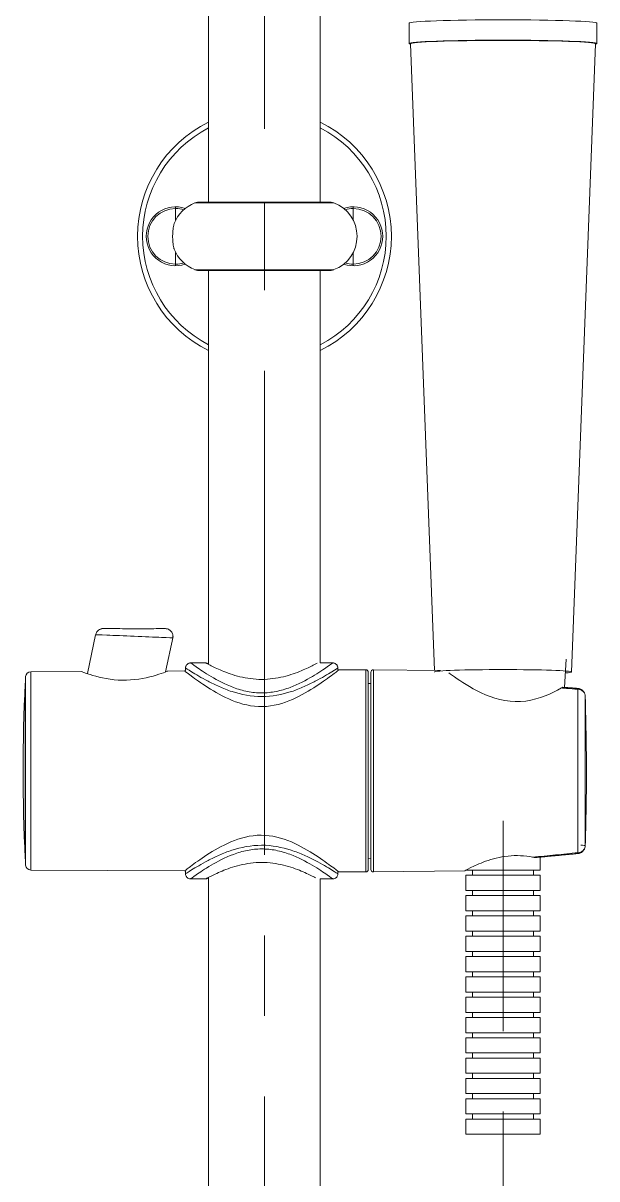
# Model space of a CAD drawing. Extents: x 0 to 3160, y 0 to 2315.
# Drawn here: x 1050.7 to 1163.8, y 884.1 to 1111.6 of the extents above; entities that cross this region are included whole.
import ezdxf

# ---------------------------------------------------------------- set-up
doc = ezdxf.new("R2010")
doc.units = 0
doc.header["$LTSCALE"] = 10
doc.header["$MEASUREMENT"] = 0
doc.linetypes.add('CENTER2', pattern=[28.575, 19.05, -3.175, 3.175, -3.175])
doc.layers.add('1', color=7, linetype='CONTINUOUS')
doc.layers.add('Cneter', color=1, linetype='CENTER2', lineweight=13)

msp = doc.modelspace()

# ---------------------------------------------------------------- linework, layer by layer
at = {"layer": '1', "color": 7, "linetype": 'Continuous', "lineweight": 18}
for p, q in [((1087.29, 1076.4), (1087.29, 1199.65)), ((1109.29, 1076.4), (1109.29, 1199.65)), ((1126.79, 1111.63), (1126.79, 1107.63)), ((1163.79, 1107.63), (1163.79, 1111.63)), ((1127.04, 1107.58), (1131.77, 984.19)), ((1127.04, 1107.58), (1127.04, 1107.58)), ((1158.79, 983.9), (1163.53, 1107.58)), ((1163.53, 1107.58), (1163.53, 1107.58)), ((1085.64, 1076.41), (1098.29, 1076.41)), ((1110.93, 1076.41), (1098.29, 1076.41)), ((1098.29, 1062.91), (1085.64, 1062.91)), ((1087.29, 985.39), (1087.29, 1062.9)), ((1098.29, 1062.91), (1110.93, 1062.91)), ((1109.29, 985.68), (1109.29, 1062.9)), ((1066.51, 992.44), (1066.51, 992.44)), ((1065.04, 991.25), (1063.41, 983.58)), ((1078.82, 983.93), (1080.3, 990.89)), ((1086.75, 985.69), (1083.6, 985.69)), ((1111.9, 985.69), (1109.29, 985.69)), ((1157.37, 980.88), (1157.75, 986.41)), ((1062.35, 984), (1052.24, 983.94)), ((1082.58, 984.12), (1079.26, 984.1)), ((1082.75, 984.75), (1082.75, 984.2)), ((1112.75, 984.32), (1112.75, 984.75)), ((1118.25, 984.34), (1112.84, 984.3)), ((1118.25, 944.54), (1118.25, 984.34)), ((1118.75, 945.04), (1118.75, 983.84)), ((1119.25, 983.84), (1119.25, 945.04)), ((1132.97, 984.18), (1119.75, 984.34)), ((1119.75, 984.34), (1119.75, 944.54)), ((1131.79, 983.91), (1131.79, 983.9)), ((1051.22, 982.44), (1051.22, 946.43)), ((1119.25, 981.64), (1118.75, 981.65)), ((1161.5, 979.09), (1161.5, 949.76)), ((1118.75, 947.22), (1119.25, 947.23)), ((1152.59, 944.91), (1152.59, 947.47)), ((1052.24, 944.93), (1082.58, 944.75)), ((1082.75, 944.67), (1082.75, 944.13)), ((1112.75, 944.13), (1112.75, 944.55)), ((1112.84, 944.57), (1118.25, 944.54)), ((1119.75, 944.54), (1137.77, 944.75)), ((1152.59, 944.91), (1137.99, 944.91)), ((1139.29, 944.91), (1139.29, 943.91)), ((1151.29, 943.91), (1151.29, 944.91)), ((1083.57, 943.19), (1086.75, 943.19)), ((1087.29, 717.82), (1087.29, 943.46)), ((1109.29, 943.19), (1111.92, 943.19)), ((1109.29, 718.49), (1109.29, 943.18)), ((1137.99, 943.91), (1137.99, 940.91)), ((1152.59, 943.91), (1137.99, 943.91)), ((1152.59, 940.91), (1152.59, 943.91)), ((1152.59, 940.91), (1137.99, 940.91)), ((1137.99, 939.91), (1137.99, 936.91)), ((1152.59, 939.91), (1137.99, 939.91)), ((1139.29, 940.91), (1139.29, 939.91)), ((1151.29, 939.91), (1151.29, 940.91)), ((1152.59, 936.91), (1152.59, 939.91)), ((1152.59, 936.91), (1137.99, 936.91)), ((1137.99, 935.91), (1137.99, 932.91)), ((1152.59, 935.91), (1137.99, 935.91)), ((1139.29, 936.91), (1139.29, 935.91)), ((1151.29, 935.91), (1151.29, 936.91)), ((1152.59, 932.91), (1152.59, 935.91)), ((1152.59, 932.91), (1137.99, 932.91)), ((1139.29, 932.91), (1139.29, 931.91)), ((1151.29, 931.91), (1151.29, 932.91)), ((1137.99, 931.91), (1137.99, 928.91)), ((1152.59, 931.91), (1137.99, 931.91)), ((1152.59, 928.91), (1152.59, 931.91)), ((1152.59, 928.91), (1137.99, 928.91)), ((1139.29, 928.91), (1139.29, 927.91)), ((1151.29, 927.91), (1151.29, 928.91)), ((1137.99, 927.91), (1137.99, 924.91)), ((1152.59, 927.91), (1137.99, 927.91)), ((1152.59, 924.91), (1152.59, 927.91)), ((1152.59, 924.91), (1137.99, 924.91)), ((1137.99, 923.91), (1137.99, 920.91)), ((1152.59, 923.91), (1137.99, 923.91)), ((1139.29, 924.91), (1139.29, 923.91)), ((1151.29, 923.91), (1151.29, 924.91)), ((1152.59, 920.91), (1152.59, 923.91)), ((1152.59, 920.91), (1137.99, 920.91)), ((1137.99, 919.91), (1137.99, 916.91)), ((1152.59, 919.91), (1137.99, 919.91)), ((1139.29, 920.91), (1139.29, 919.91)), ((1151.29, 919.91), (1151.29, 920.91)), ((1152.59, 916.91), (1152.59, 919.91)), ((1152.59, 916.91), (1137.99, 916.91)), ((1139.29, 916.91), (1139.29, 915.91)), ((1151.29, 915.91), (1151.29, 916.91)), ((1137.99, 915.91), (1137.99, 912.91)), ((1152.59, 915.91), (1137.99, 915.91)), ((1152.59, 912.91), (1152.59, 915.91)), ((1152.59, 912.91), (1137.99, 912.91)), ((1139.29, 912.91), (1139.29, 911.91)), ((1151.29, 911.91), (1151.29, 912.91)), ((1137.99, 911.91), (1137.99, 908.91)), ((1152.59, 911.91), (1137.99, 911.91)), ((1152.59, 908.91), (1152.59, 911.91)), ((1152.59, 908.91), (1137.99, 908.91)), ((1137.99, 907.91), (1137.99, 904.91)), ((1152.59, 907.91), (1137.99, 907.91)), ((1139.29, 908.91), (1139.29, 907.91)), ((1151.29, 907.91), (1151.29, 908.91)), ((1152.59, 904.91), (1152.59, 907.91)), ((1152.59, 904.91), (1137.99, 904.91)), ((1137.99, 903.91), (1137.99, 900.91)), ((1152.59, 903.91), (1137.99, 903.91)), ((1139.29, 904.91), (1139.29, 903.91)), ((1151.29, 903.91), (1151.29, 904.91)), ((1152.59, 900.91), (1152.59, 903.91)), ((1152.59, 900.91), (1137.99, 900.91)), ((1139.29, 900.91), (1139.29, 899.91)), ((1151.29, 899.91), (1151.29, 900.91)), ((1137.99, 899.91), (1137.99, 896.91)), ((1152.59, 899.91), (1137.99, 899.91)), ((1152.59, 896.91), (1152.59, 899.91)), ((1152.59, 896.91), (1137.99, 896.91)), ((1139.29, 896.91), (1139.29, 895.91)), ((1151.29, 895.91), (1151.29, 896.91)), ((1137.99, 895.91), (1137.99, 892.91)), ((1152.59, 895.91), (1137.99, 895.91)), ((1152.59, 892.91), (1152.59, 895.91)), ((1152.59, 892.91), (1137.99, 892.91))]:
    msp.add_line(p, q, dxfattribs=at)
at = {"layer": '1', "color": 7, "linetype": 'Continuous', "lineweight": 13}
for p, q in [((1098.29, 1076.22), (1084.6, 1076.22)), ((1098.29, 1076.22), (1098.29, 1076.41)), ((1098.29, 1076.22), (1111.97, 1076.22)), ((1098.29, 1076.22), (1098.29, 1063.09)), ((1080.79, 1075.46), (1080.79, 1075.13)), ((1080.79, 1072.81), (1080.79, 1075.13)), ((1115.79, 1075.46), (1115.79, 1075.13)), ((1115.79, 1072.81), (1115.79, 1075.13)), ((1080.79, 1066.5), (1080.79, 1064.18)), ((1115.79, 1066.5), (1115.79, 1064.18)), ((1080.79, 1063.86), (1080.79, 1064.18)), ((1098.29, 1063.09), (1084.6, 1063.09)), ((1098.29, 1063.09), (1111.97, 1063.09)), ((1098.29, 1062.91), (1098.29, 1063.09)), ((1115.79, 1063.86), (1115.79, 1064.18)), ((1051.25, 945.87), (1051.25, 983)), ((1052.24, 944.93), (1052.24, 983.94)), ((1051.18, 947.22), (1051.18, 981.65)), ((1051.22, 946.42), (1051.22, 982.45)), ((1160.02, 948.34), (1160.02, 980.5))]:
    msp.add_line(p, q, dxfattribs=at)
at = {"layer": '1', "color": 7, "linetype": 'Continuous', "lineweight": 18}
for centre, radius, start, end in [((1098.29, 1069.66), 25, 116.1056, 243.8944), ((1098.29, 1069.66), 25, 296.1056, 63.8944), ((1087.04, 1069.66), 7, 110.3641, 159.0741), ((1085.64, 1073.41), 3, 90, 110.3641), ((1110.93, 1073.41), 3, 69.6359, 90), ((1109.54, 1069.66), 7, 290.3641, 69.6359), ((1080.79, 1069.66), 5.8, 70.92, 180), ((1080.79, 1069.66), 5.8, 180, 289.08), ((1087.04, 1069.66), 7, 200.9535, 249.6359), ((1085.64, 1065.91), 3, 249.6359, 270), ((1110.93, 1065.91), 3, 270, 290.3641), ((1394.57, 964.44), 343.83, 176.9052, 176.9959), ((1052.25, 982.94), 1, 90.3395, 176.9052), ((1118.25, 983.84), 0.5, 0, 90), ((1119.75, 983.84), 0.5, 90, 180), ((1394.57, 964.44), 343.83, 177.1294, 182.8706), ((1051.48, 981.64), 0.3, 149.6796, 177.1294), ((1051.52, 982.44), 0.3, 176.9959, 180), ((1051.48, 947.23), 0.3, 182.8706, 210.3204), ((1051.52, 946.43), 0.3, 180, 183.0041), ((1394.57, 964.44), 343.83, 183.0041, 183.0948), ((1052.25, 945.93), 1, 183.0948, 269.6605), ((1118.25, 945.04), 0.5, 270, 0), ((1119.75, 945.04), 0.5, 180, 270)]:
    msp.add_arc(centre, radius, start, end, dxfattribs=at)
at = {"layer": '1', "color": 7, "linetype": 'Continuous', "lineweight": 13}
for start, end in [(117.2813, 242.7188), (297.2813, 62.7188)]:
    msp.add_arc((1098.29, 1069.66), 24, start, end, dxfattribs=at)
at = {"layer": '1', "color": 7, "linetype": 'Continuous', "lineweight": 13, "extrusion": (0, 0, -1)}
for centre, start, end in [((-1080.79, 1069.66), 270, 90), ((-1080.79, 1069.66), 90, 107.0297), ((-1115.79, 1069.66), 72.9703, 90), ((-1115.79, 1069.66), 90, 270), ((-1080.79, 1069.66), 252.9703, 270), ((-1115.79, 1069.66), 270, 287.0297)]:
    msp.add_arc(centre, 5.48, start, end, dxfattribs=at)
at = {"layer": '1', "color": 7, "linetype": 'Continuous', "lineweight": 18, "extrusion": (0, 0, -1)}
for start, end in [(70.92, 180), (180, 289.08)]:
    msp.add_arc((-1115.79, 1069.66), 5.8, start, end, dxfattribs=at)
at = {"layer": '1', "color": 7, "linetype": 'Continuous', "lineweight": 18}
for centre, major_axis, ratio, start_param, end_param in [((1145.29, 1111.63), (-18.5, 0), 0.034899, 3.141593, 6.283185), ((1145.29, 1107.63), (-18.5, 0), 0.034899, 3.141593, 6.283185), ((1145.29, 1107.58), (-18.25, 0), 0.034899, 3.141593, 6.283185), ((1145.29, 1107.63), (-18.5, 0), 0.034899, 0, 0.165915), ((1145.29, 1107.63), (18.5, 0), 0.034899, -0.166014, 0), ((1145.29, 983.91), (13.5, 0), 0.034899, 0.000001, 3.141593), ((1145.29, 983.91), (13.5, 0), 0.034899, -0.428533, 0.000001), ((1160.01, 979.67), (0.079, 0.997), 0.095403, 0.02149, 0.600032), ((1160.5, 949.8), (-1, 0.031), 0.004432, 3.119787, 4.58494), ((1160.01, 949.17), (-0.101, 0.995), 0.126906, 2.542188, 3.120257)]:
    msp.add_ellipse(centre, major_axis=major_axis, ratio=ratio, start_param=start_param, end_param=end_param, dxfattribs=at)
for points, knots in [([(1080.5, 1072.16), (1080.5, 1072.16), (1080.49, 1072.11), (1080.44, 1071.93), (1080.42, 1071.79), (1080.35, 1071.46), (1080.32, 1071.24), (1080.26, 1070.77), (1080.24, 1070.51), (1080.21, 1069.96), (1080.2, 1069.67), (1080.22, 1069.13), (1080.23, 1068.85), (1080.28, 1068.36), (1080.31, 1068.13), (1080.37, 1067.73), (1080.41, 1067.55), (1080.46, 1067.3), (1080.48, 1067.21), (1080.5, 1067.16), (1080.5, 1067.16), (1080.5, 1067.16)], [0, 0, 0, 0, 0.105468, 0.105468, 0.210808, 0.210808, 0.318035, 0.318035, 0.426467, 0.426467, 0.53301, 0.53301, 0.637671, 0.637671, 0.743075, 0.743075, 0.850815, 0.850815, 0.959079, 0.959079, 1, 1, 1, 1]), ([(1066.03, 992.35), (1065.86, 992.3), (1065.55, 992.13), (1065.2, 991.73), (1065.08, 991.42), (1065.04, 991.25)], [0, 0, 0, 0, 0.334908, 0.677272, 1, 1, 1, 1]), ([(1078.77, 992.44), (1078.77, 992.44), (1078.77, 992.44), (1078.76, 992.44), (1078.73, 992.44), (1078.62, 992.44), (1078.32, 992.44), (1077.76, 992.44), (1076.26, 992.43), (1073.4, 992.43), (1070.27, 992.43), (1068.56, 992.44), (1067.53, 992.44), (1067.05, 992.44), (1066.78, 992.44), (1066.64, 992.44), (1066.57, 992.44), (1066.53, 992.44), (1066.52, 992.44), (1066.51, 992.44), (1066.51, 992.44), (1066.51, 992.44), (1066.51, 992.44), (1066.51, 992.44), (1066.51, 992.44), (1066.51, 992.44), (1066.51, 992.44), (1066.51, 992.44), (1066.51, 992.44), (1066.51, 992.44), (1066.51, 992.44), (1066.51, 992.44)], [0, 0, 0, 0, 0.007939, 0.015873, 0.031726, 0.063379, 0.126461, 0.1893, 0.2519, 0.497308, 0.622262, 0.747506, 0.810389, 0.873281, 0.904853, 0.936461, 0.968204, 0.984108, 0.992059, 0.996033, 0.99802, 0.999013, 0.999509, 0.999757, 0.999881, 0.999943, 0.999974, 0.99999, 0.999998, 1, 1, 1, 1, 1]), ([(1080.24, 990.62), (1080.26, 990.73), (1080.29, 990.94), (1080.25, 991.27), (1080.14, 991.6), (1079.94, 991.9), (1079.68, 992.15), (1079.38, 992.32), (1079.06, 992.42), (1078.85, 992.44), (1078.75, 992.44)], [0, 0, 0, 0, 0.11428, 0.237506, 0.367465, 0.500994, 0.634369, 0.763891, 0.886466, 1, 1, 1, 1]), ([(1065.04, 991.25), (1065.04, 991.25), (1066.71, 991.18), (1072.64, 990.94), (1078.57, 990.69), (1081.07, 990.59), (1078.57, 990.69), (1072.64, 990.94), (1066.71, 991.18), (1065.04, 991.25), (1065.04, 991.25)], [0, 0, 0, 0, 0.12437, 0.25, 0.37563, 0.5, 0.62437, 0.75, 0.87563, 1, 1, 1, 1]), ([(1083.75, 985.68), (1083.62, 985.68), (1083.43, 985.65), (1083.19, 985.53), (1083.03, 985.4), (1082.9, 985.24), (1082.78, 985), (1082.75, 984.82), (1082.75, 984.69)], [0, 0, 0, 0, 0.239438, 0.368341, 0.499985, 0.631632, 0.760542, 1, 1, 1, 1]), ([(1108.69, 985.66), (1108.58, 985.6), (1107.95, 985.26), (1105.75, 984.17), (1102.2, 982.87), (1097.75, 982.24), (1093.3, 982.87), (1089.74, 984.17), (1087.34, 985.36), (1086.75, 985.69), (1086.75, 985.69)], [0, 0, 0, 0, 0.097046, 0.226366, 0.355355, 0.483713, 0.612458, 0.741928, 0.871197, 1, 1, 1, 1]), ([(1112.75, 984.69), (1112.74, 984.82), (1112.71, 985), (1112.59, 985.24), (1112.46, 985.4), (1112.3, 985.53), (1112.06, 985.65), (1111.88, 985.68), (1111.75, 985.69)], [0, 0, 0, 0, 0.239456, 0.368365, 0.500011, 0.631655, 0.760559, 1, 1, 1, 1]), ([(1079.26, 984.1), (1079.27, 984.1), (1079.23, 984.09), (1078.8, 983.92), (1077.5, 983.39), (1073.93, 982.49), (1071.64, 982.19), (1067.31, 982.45), (1065.29, 982.96), (1062.89, 983.74), (1062.27, 983.99), (1062.25, 984)], [0, 0, 0, 0, 0.0492, 0.0492, 0.299255, 0.299255, 0.549309, 0.549309, 0.799364, 0.799364, 1, 1, 1, 1]), ([(1112.95, 984.3), (1112.94, 984.3), (1112.62, 984.05), (1111.34, 983.09), (1110.29, 982.31), (1107.71, 980.59), (1106.21, 979.65), (1102.73, 977.99), (1100.76, 977.31), (1096.61, 976.96), (1094.46, 977.37), (1090.75, 978.74), (1089.1, 979.66), (1086.27, 981.4), (1085.06, 982.26), (1083.28, 983.56), (1082.71, 984), (1082.56, 984.12), (1082.55, 984.12), (1082.55, 984.12)], [0, 0, 0, 0, 0.106833, 0.106833, 0.231857, 0.231857, 0.35688, 0.35688, 0.481904, 0.481904, 0.606927, 0.606927, 0.73195, 0.73195, 0.856974, 0.856974, 0.981997, 0.981997, 1, 1, 1, 1]), ([(1112.75, 984.69), (1112.75, 984.69), (1112.75, 984.69), (1111.89, 984.12), (1109.1, 982.45), (1106.17, 981.01), (1102.81, 979.68), (1097.75, 978.66), (1092.68, 979.67), (1089.32, 981.01), (1086.39, 982.45), (1083.6, 984.12), (1082.75, 984.69), (1082.75, 984.69)], [0, 0, 0, 0, 0.000186, 0.124989, 0.250067, 0.312837, 0.375356, 0.499889, 0.624787, 0.687563, 0.750447, 0.875164, 1, 1, 1, 1]), ([(1156.79, 980.76), (1154.87, 979.68), (1152.47, 978.56), (1147.06, 977.8), (1144.18, 978.42), (1139.54, 980.41), (1137.62, 981.65), (1135.55, 983.05), (1134.99, 983.45), (1134.61, 983.73)], [0, 0, 0, 0, 0.285694, 0.285694, 0.571388, 0.571388, 0.857082, 0.857082, 1, 1, 1, 1]), ([(1156.79, 980.76), (1156.86, 980.8), (1156.93, 980.84), (1157.03, 980.88), (1157.06, 980.9), (1157.09, 980.9), (1157.1, 980.9), (1157.1, 980.9)], [0, 0, 0, 0, 0.50356, 0.50356, 0.916901, 0.916901, 1, 1, 1, 1]), ([(1160.02, 980.5), (1159.27, 980.56), (1158.52, 980.62), (1157.45, 980.71), (1157.12, 980.74), (1156.79, 980.76)], [0, 0, 0, 0, 0.694696, 0.694696, 1, 1, 1, 1]), ([(1161.48, 979.24), (1161.47, 979.35), (1161.42, 979.63), (1161.24, 979.99), (1160.98, 980.27), (1160.74, 980.47), (1160.43, 980.61), (1160.21, 980.66), (1160.09, 980.67)], [0, 0, 0, 0, 0.160614, 0.405842, 0.539361, 0.681639, 0.835124, 1, 1, 1, 1]), ([(1161.5, 979.09), (1161.47, 979.26), (1161.42, 979.62), (1161.08, 980.09), (1160.59, 980.42), (1160.21, 980.47), (1160.02, 980.5)], [0, 0, 0, 0, 0.249756, 0.499818, 0.759405, 1, 1, 1, 1]), ([(1161.5, 949.76), (1161.6, 954.06), (1161.84, 963.83), (1161.62, 973.61), (1161.5, 979.09)], [0, 0, 0, 0, 0.439299, 1, 1, 1, 1]), ([(1082.55, 944.75), (1082.54, 944.75), (1082.86, 944.99), (1084.14, 945.95), (1085.19, 946.72), (1087.77, 948.42), (1089.28, 949.35), (1092.76, 950.96), (1094.76, 951.63), (1098.93, 951.89), (1101.06, 951.44), (1104.76, 950.01), (1106.41, 949.07), (1109.24, 947.3), (1110.45, 946.43), (1112.22, 945.13), (1112.79, 944.69), (1112.92, 944.59)], [0, 0, 0, 0, 0.108928, 0.108928, 0.236224, 0.236224, 0.36352, 0.36352, 0.490816, 0.490816, 0.618112, 0.618112, 0.745408, 0.745408, 0.872704, 0.872704, 1, 1, 1, 1]), ([(1082.75, 944.19), (1082.75, 944.19), (1083.6, 944.75), (1086.39, 946.42), (1089.32, 947.86), (1092.67, 949.19), (1097.72, 950.21), (1102.79, 949.2), (1106.15, 947.87), (1109.08, 946.43), (1111.87, 944.76), (1112.74, 944.19), (1112.75, 944.19), (1112.75, 944.19)], [0, 0, 0, 0, 0.124902, 0.249859, 0.312565, 0.375033, 0.499474, 0.62424, 0.686953, 0.749785, 0.874386, 0.999297, 1, 1, 1, 1]), ([(1160.02, 948.34), (1160.21, 948.37), (1160.59, 948.42), (1161.08, 948.76), (1161.42, 949.23), (1161.47, 949.59), (1161.5, 949.76)], [0, 0, 0, 0, 0.239125, 0.499924, 0.749808, 1, 1, 1, 1]), ([(1160.11, 948.17), (1160.23, 948.19), (1160.44, 948.24), (1160.83, 948.43), (1161.19, 948.77), (1161.44, 949.26), (1161.49, 949.6), (1161.49, 949.77)], [0, 0, 0, 0, 0.153202, 0.295519, 0.5506, 0.780971, 1, 1, 1, 1]), ([(1160.11, 948.17), (1160.23, 948.19), (1160.44, 948.24), (1160.83, 948.43), (1161.19, 948.77), (1161.38, 949.14), (1161.43, 949.34), (1161.44, 949.38)], [0, 0, 0, 0, 0.185282, 0.3574, 0.665894, 0.944503, 1, 1, 1, 1]), ([(1086.75, 943.19), (1086.75, 943.19), (1087.35, 943.51), (1089.74, 944.7), (1093.3, 945.99), (1097.74, 946.63), (1102.18, 945.99), (1105.75, 944.71), (1107.59, 943.79), (1108.21, 943.47), (1108.33, 943.41)], [0, 0, 0, 0, 0.136957, 0.273951, 0.41105, 0.547544, 0.684137, 0.82129, 0.958089, 1, 1, 1, 1]), ([(1137.7, 944.75), (1137.7, 944.75), (1138.1, 944.97), (1139.55, 945.69), (1140.6, 946.19), (1143.14, 947.1), (1144.66, 947.51), (1147.89, 947.85), (1149.59, 947.76), (1151.13, 947.46)], [0, 0, 0, 0, 0.249965, 0.249965, 0.499977, 0.499977, 0.749988, 0.749988, 1, 1, 1, 1]), ([(1152.03, 947.41), (1151.83, 947.39), (1151.62, 947.4), (1151.31, 947.43), (1151.22, 947.45), (1151.13, 947.46)], [0, 0, 0, 0, 0.697703, 0.697703, 1, 1, 1, 1]), ([(1082.75, 944.19), (1082.75, 944.06), (1082.78, 943.87), (1082.9, 943.63), (1083.03, 943.47), (1083.19, 943.34), (1083.43, 943.22), (1083.62, 943.19), (1083.75, 943.19)], [0, 0, 0, 0, 0.239446, 0.368361, 0.500016, 0.631669, 0.760576, 1, 1, 1, 1]), ([(1111.75, 943.19), (1111.88, 943.19), (1112.06, 943.22), (1112.3, 943.34), (1112.46, 943.47), (1112.59, 943.63), (1112.71, 943.87), (1112.74, 944.06), (1112.75, 944.19)], [0, 0, 0, 0, 0.239427, 0.368333, 0.499983, 0.631637, 0.760551, 1, 1, 1, 1])]:
    msp.add_open_spline(points, degree=3, knots=knots, dxfattribs=at)
for points, degree in [([(1066.53, 992.44), (1066.25, 992.48), (1066.03, 992.35)], 2), ([(1087.18, 985.5), (1086.93, 985.69), (1086.75, 985.68)], 2), ([(1086.79, 985.66), (1086.82, 985.64), (1086.88, 985.61), (1086.96, 985.57)], 3), ([(1160.09, 980.67), (1157.1, 980.9)], 1), ([(1160.09, 980.67), (1157.37, 980.88)], 1), ([(1152.03, 947.41), (1160.11, 948.17)], 1), ([(1112.92, 944.59), (1112.94, 944.57), (1112.95, 944.57), (1112.95, 944.57)], 3), ([(1086.75, 943.19), (1086.94, 943.18), (1087.11, 943.34)], 2)]:
    msp.add_open_spline(points, degree=degree, dxfattribs=at)
at = {"layer": '1', "color": 7, "linetype": 'Continuous', "lineweight": 13}
for points, knots in [([(1083.75, 985.69), (1083.74, 985.69), (1084.52, 985.11), (1087.55, 983.06), (1091.28, 981.07), (1094.87, 979.99), (1097.77, 979.69), (1100.68, 980), (1104.25, 981.09), (1107.96, 983.07), (1110.98, 985.12), (1111.75, 985.69), (1111.75, 985.69), (1111.75, 985.69)], [0, 0, 0, 0, 0.124917, 0.24983, 0.374831, 0.439731, 0.500498, 0.561039, 0.625804, 0.750675, 0.875332, 0.999665, 1, 1, 1, 1]), ([(1111.75, 943.19), (1111.75, 943.19), (1111.74, 943.19), (1110.96, 943.77), (1107.93, 945.82), (1104.21, 947.8), (1100.63, 948.88), (1097.73, 949.18), (1094.83, 948.87), (1091.26, 947.79), (1087.54, 945.81), (1084.53, 943.76), (1083.75, 943.19), (1083.75, 943.19)], [0, 0, 0, 0, 0.000806, 0.125623, 0.250104, 0.374968, 0.439778, 0.500466, 0.560956, 0.625651, 0.750352, 0.875335, 1, 1, 1, 1]), ([(1151.13, 947.46), (1152.64, 947.6), (1155.6, 947.88), (1158.57, 948.19), (1160.02, 948.34)], [0, 0, 0, 0, 0.509023, 1, 1, 1, 1])]:
    msp.add_open_spline(points, degree=3, knots=knots, dxfattribs=at)
msp.add_open_spline([(1086.75, 985.69), (1086.75, 985.69), (1086.76, 985.68), (1086.79, 985.66)], degree=3, dxfattribs=at)
at = {"layer": 'Cneter', "lineweight": 5, "ltscale": 0.5}
for p, q in [((1098.29, 519.32), (1098.29, 1410.28)), ((1145.29, 341.74), (1145.29, 954.63))]:
    msp.add_line(p, q, dxfattribs=at)

doc.saveas('drawing.dxf')
